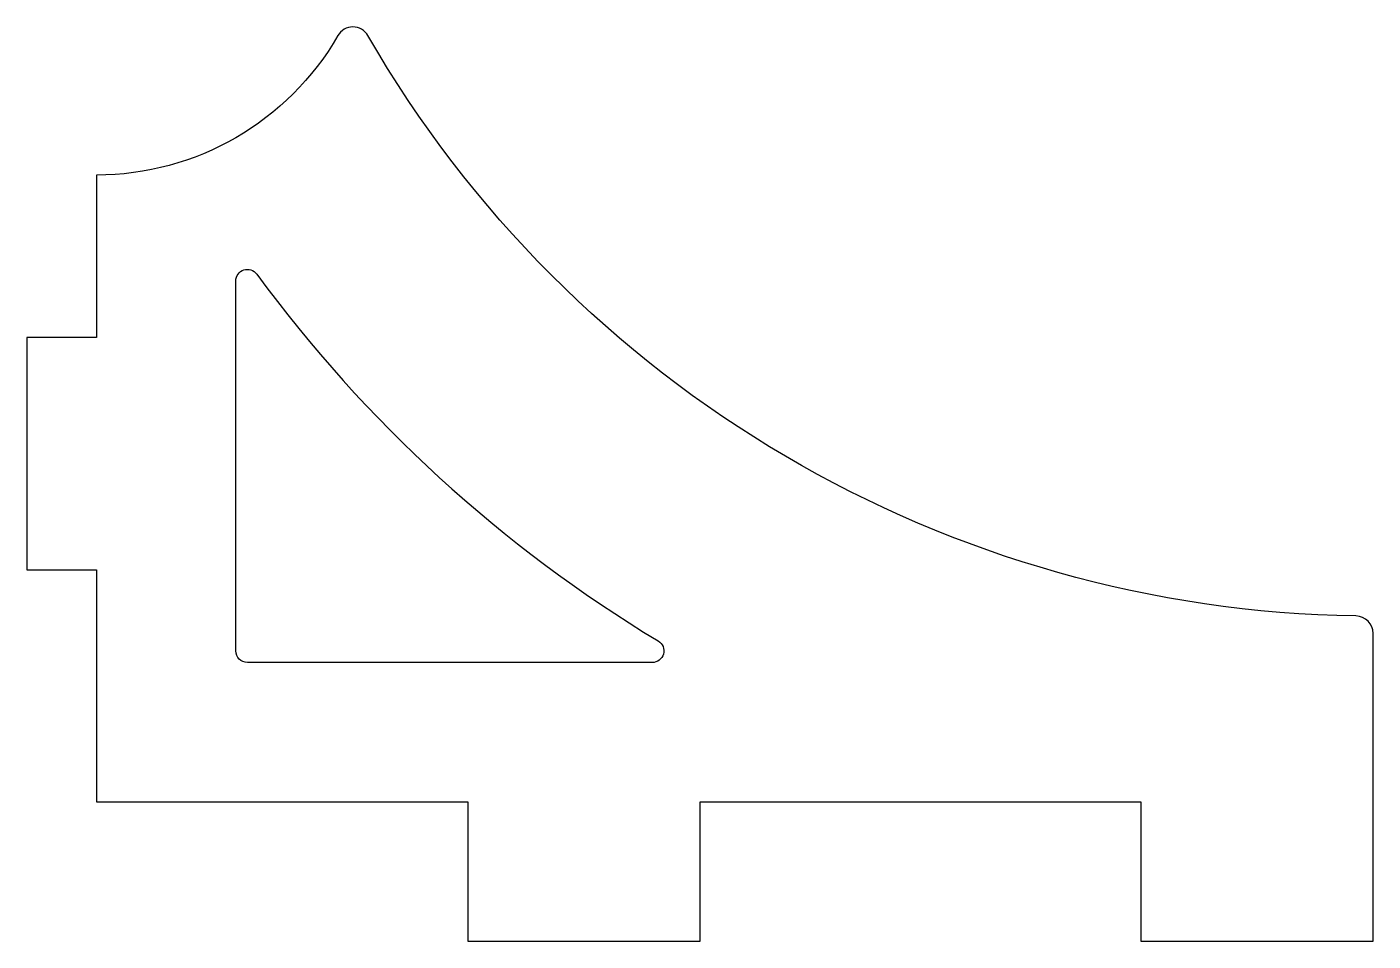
# Model space of a CAD drawing. Header units: millimetres. Extents: x -56.6 to 1.4, y -72.5 to -33.1.
import ezdxf

# ---------------------------------------------------------------- set-up
doc = ezdxf.new("R2010")
doc.units = ezdxf.units.MM

msp = doc.modelspace()

# ---------------------------------------------------------------- linework, layer by layer
for points in [[(1.44, -59.226, 0.409892), (0.701, -58.476, -0.264032), (-41.865, -33.475, 0.577592), (-43.164, -33.475, -0.268104), (-53.56, -39.481), (-53.56, -46.481), (-56.56, -46.481), (-56.56, -56.481), (-53.56, -56.481), (-53.56, -66.481), (-37.56, -66.481), (-37.56, -72.481), (-27.56, -72.481), (-27.56, -66.481), (-8.56, -66.481), (-8.56, -72.481), (1.44, -72.481)], [(-46.657, -43.747, 0.099181), (-29.36, -59.553, -0.759775), (-29.619, -60.481), (-47.06, -60.481, -0.414214), (-47.56, -59.981), (-47.56, -44.043, -0.724877)]]:
    msp.add_lwpolyline(points, format="xyb", close=True)

doc.saveas('drawing.dxf')
